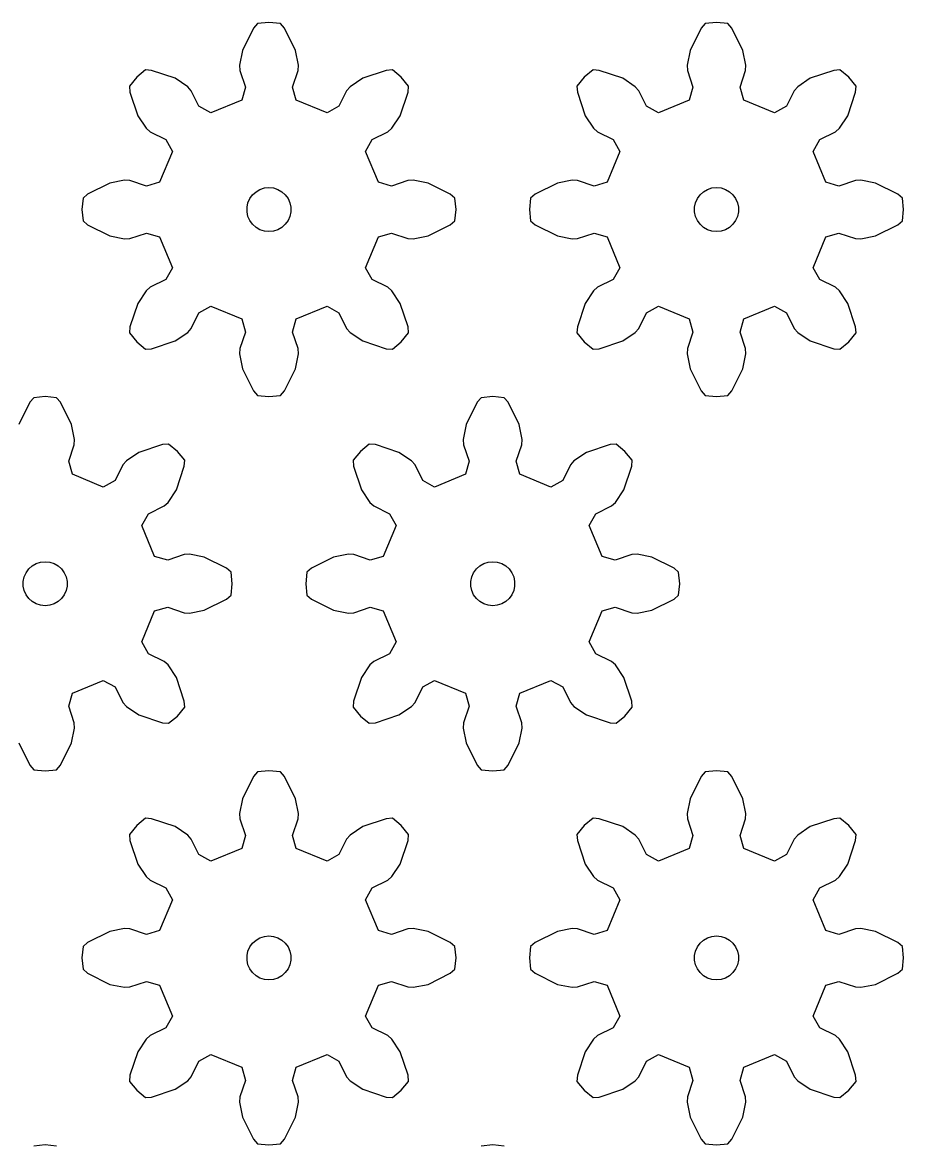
# Model space of a CAD drawing. Extents: x 0 to 208, y 0 to 229.
# Drawn here: x 148.3 to 208.3, y 152.8 to 229.2 of the extents above; entities that cross this region are included whole.
import ezdxf

# ---------------------------------------------------------------- set-up
doc = ezdxf.new("R2010")
doc.units = 0

msp = doc.modelspace()

# ---------------------------------------------------------------- linework, layer by layer
for p, q in [((164.008, 228.797), (163.256, 227.281)), ((164.281, 229.107), (164.008, 228.797)), ((165.056, 229.183), (164.281, 229.107)), ((165.832, 229.107), (165.056, 229.183)), ((166.105, 228.797), (165.832, 229.107)), ((166.856, 227.281), (166.105, 228.797)), ((194.473, 228.797), (193.721, 227.281)), ((194.746, 229.107), (194.473, 228.797)), ((195.521, 229.183), (194.746, 229.107)), ((196.296, 229.107), (195.521, 229.183)), ((196.569, 228.797), (196.296, 229.107)), ((197.321, 227.281), (196.569, 228.797)), ((163.256, 227.281), (163.054, 226.274)), ((167.059, 226.274), (166.856, 227.281)), ((193.721, 227.281), (193.518, 226.274)), ((197.524, 226.274), (197.321, 227.281)), ((163.054, 226.274), (163.077, 225.912)), ((167.036, 225.912), (167.059, 226.274)), ((193.518, 226.274), (193.541, 225.912)), ((197.501, 225.912), (197.524, 226.274)), ((156.655, 225.948), (156.053, 225.454)), ((157.067, 225.922), (156.655, 225.948)), ((158.671, 225.382), (157.067, 225.922)), ((163.077, 225.912), (163.455, 224.788)), ((166.658, 224.788), (167.036, 225.912)), ((173.045, 225.922), (171.442, 225.382)), ((173.457, 225.948), (173.045, 225.922)), ((174.06, 225.454), (173.457, 225.948)), ((187.12, 225.948), (186.518, 225.454)), ((187.532, 225.922), (187.12, 225.948)), ((189.135, 225.382), (187.532, 225.922)), ((193.541, 225.912), (193.92, 224.788)), ((197.122, 224.788), (197.501, 225.912)), ((203.51, 225.922), (201.907, 225.382)), ((203.922, 225.948), (203.51, 225.922)), ((204.524, 225.454), (203.922, 225.948)), ((156.053, 225.454), (155.559, 224.852)), ((155.559, 224.852), (155.585, 224.44)), ((159.526, 224.813), (158.671, 225.382)), ((159.766, 224.541), (159.526, 224.813)), ((163.455, 224.788), (163.204, 223.898)), ((166.909, 223.898), (166.658, 224.788)), ((170.586, 224.813), (170.346, 224.541)), ((171.442, 225.382), (170.586, 224.813)), ((174.554, 224.852), (174.06, 225.454)), ((174.528, 224.44), (174.554, 224.852)), ((186.518, 225.454), (186.024, 224.852)), ((186.024, 224.852), (186.05, 224.44)), ((189.991, 224.813), (189.135, 225.382)), ((190.231, 224.541), (189.991, 224.813)), ((193.92, 224.788), (193.669, 223.898)), ((197.374, 223.898), (197.122, 224.788)), ((201.051, 224.813), (200.811, 224.541)), ((201.907, 225.382), (201.051, 224.813)), ((205.019, 224.852), (204.524, 225.454)), ((204.992, 224.44), (205.019, 224.852)), ((155.585, 224.44), (156.125, 222.836)), ((160.293, 223.479), (159.766, 224.541)), ((170.346, 224.541), (169.82, 223.479)), ((173.988, 222.836), (174.528, 224.44)), ((186.05, 224.44), (186.59, 222.836)), ((190.758, 223.479), (190.231, 224.541)), ((200.811, 224.541), (200.284, 223.479)), ((204.452, 222.836), (204.992, 224.44)), ((161.1, 223.027), (160.293, 223.479)), ((163.204, 223.898), (161.1, 223.027)), ((169.013, 223.027), (166.909, 223.898)), ((169.82, 223.479), (169.013, 223.027)), ((191.565, 223.027), (190.758, 223.479)), ((193.669, 223.898), (191.565, 223.027)), ((199.477, 223.027), (197.374, 223.898)), ((200.284, 223.479), (199.477, 223.027)), ((156.125, 222.836), (156.694, 221.981)), ((173.419, 221.981), (173.988, 222.836)), ((186.59, 222.836), (187.159, 221.981)), ((203.884, 221.981), (204.452, 222.836)), ((156.694, 221.981), (156.966, 221.741)), ((156.966, 221.741), (158.029, 221.214)), ((172.084, 221.214), (173.146, 221.741)), ((173.146, 221.741), (173.419, 221.981)), ((187.159, 221.981), (187.431, 221.741)), ((187.431, 221.741), (188.493, 221.214)), ((202.549, 221.214), (203.611, 221.741)), ((203.611, 221.741), (203.884, 221.981)), ((158.029, 221.214), (158.48, 220.407)), ((171.632, 220.407), (172.084, 221.214)), ((188.493, 221.214), (188.945, 220.407)), ((202.097, 220.407), (202.549, 221.214)), ((158.48, 220.407), (157.609, 218.303)), ((172.504, 218.303), (171.632, 220.407)), ((188.945, 220.407), (188.074, 218.303)), ((202.969, 218.303), (202.097, 220.407)), ((154.226, 218.251), (152.71, 217.499)), ((155.233, 218.453), (154.226, 218.251)), ((155.595, 218.431), (155.233, 218.453)), ((156.719, 218.052), (155.595, 218.431)), ((157.609, 218.303), (156.719, 218.052)), ((164.446, 217.821), (164.744, 217.918)), ((164.744, 217.918), (165.056, 217.951)), ((165.056, 217.951), (165.368, 217.918)), ((165.368, 217.918), (165.666, 217.821)), ((173.394, 218.052), (172.504, 218.303)), ((174.518, 218.431), (173.394, 218.052)), ((174.88, 218.453), (174.518, 218.431)), ((175.887, 218.251), (174.88, 218.453)), ((177.403, 217.499), (175.887, 218.251)), ((184.69, 218.251), (183.175, 217.499)), ((185.698, 218.453), (184.69, 218.251)), ((186.06, 218.431), (185.698, 218.453)), ((187.184, 218.052), (186.06, 218.431)), ((188.074, 218.303), (187.184, 218.052)), ((194.911, 217.821), (195.209, 217.918)), ((195.209, 217.918), (195.521, 217.951)), ((195.521, 217.951), (195.833, 217.918)), ((195.833, 217.918), (196.131, 217.821)), ((203.859, 218.052), (202.969, 218.303)), ((204.982, 218.431), (203.859, 218.052)), ((205.345, 218.453), (204.982, 218.431)), ((206.352, 218.251), (205.345, 218.453)), ((207.867, 217.499), (206.352, 218.251)), ((152.4, 217.226), (152.324, 216.451)), ((152.71, 217.499), (152.4, 217.226)), ((163.63, 216.914), (163.757, 217.201)), ((163.757, 217.201), (163.942, 217.454)), ((163.942, 217.454), (164.175, 217.664)), ((164.175, 217.664), (164.446, 217.821)), ((165.666, 217.821), (165.938, 217.664)), ((165.938, 217.664), (166.171, 217.454)), ((166.171, 217.454), (166.355, 217.201)), ((166.355, 217.201), (166.483, 216.914)), ((177.712, 217.226), (177.403, 217.499)), ((177.789, 216.451), (177.712, 217.226)), ((182.865, 217.226), (182.789, 216.451)), ((183.175, 217.499), (182.865, 217.226)), ((194.095, 216.914), (194.222, 217.201)), ((194.222, 217.201), (194.406, 217.454)), ((194.406, 217.454), (194.639, 217.664)), ((194.639, 217.664), (194.911, 217.821)), ((196.131, 217.821), (196.403, 217.664)), ((196.403, 217.664), (196.636, 217.454)), ((196.636, 217.454), (196.82, 217.201)), ((196.82, 217.201), (196.948, 216.914)), ((208.177, 217.226), (207.867, 217.499)), ((208.254, 216.451), (208.177, 217.226)), ((152.324, 216.451), (152.4, 215.675)), ((163.565, 216.608), (163.63, 216.914)), ((163.565, 216.294), (163.565, 216.608)), ((166.483, 216.914), (166.548, 216.608)), ((166.548, 216.608), (166.548, 216.294)), ((177.712, 215.675), (177.789, 216.451)), ((182.789, 216.451), (182.865, 215.675)), ((194.029, 216.608), (194.095, 216.914)), ((194.029, 216.294), (194.029, 216.608)), ((196.948, 216.914), (197.013, 216.608)), ((197.013, 216.608), (197.013, 216.294)), ((208.177, 215.675), (208.254, 216.451)), ((152.4, 215.675), (152.71, 215.402)), ((163.63, 215.987), (163.565, 216.294)), ((163.757, 215.701), (163.63, 215.987)), ((163.942, 215.447), (163.757, 215.701)), ((166.355, 215.701), (166.171, 215.447)), ((166.483, 215.987), (166.355, 215.701)), ((166.548, 216.294), (166.483, 215.987)), ((177.403, 215.402), (177.712, 215.675)), ((182.865, 215.675), (183.175, 215.402)), ((194.095, 215.987), (194.029, 216.294)), ((194.222, 215.701), (194.095, 215.987)), ((194.406, 215.447), (194.222, 215.701)), ((196.82, 215.701), (196.636, 215.447)), ((196.948, 215.987), (196.82, 215.701)), ((197.013, 216.294), (196.948, 215.987)), ((207.867, 215.402), (208.177, 215.675)), ((152.71, 215.402), (154.226, 214.651)), ((155.595, 214.471), (156.719, 214.849)), ((156.719, 214.849), (157.609, 214.598)), ((164.175, 215.237), (163.942, 215.447)), ((164.446, 215.08), (164.175, 215.237)), ((164.744, 214.984), (164.446, 215.08)), ((165.056, 214.951), (164.744, 214.984)), ((165.368, 214.984), (165.056, 214.951)), ((165.666, 215.08), (165.368, 214.984)), ((165.938, 215.237), (165.666, 215.08)), ((166.171, 215.447), (165.938, 215.237)), ((172.504, 214.598), (173.394, 214.849)), ((173.394, 214.849), (174.518, 214.471)), ((175.887, 214.651), (177.403, 215.402)), ((183.175, 215.402), (184.69, 214.651)), ((186.06, 214.471), (187.184, 214.849)), ((187.184, 214.849), (188.074, 214.598)), ((194.639, 215.237), (194.406, 215.447)), ((194.911, 215.08), (194.639, 215.237)), ((195.209, 214.984), (194.911, 215.08)), ((195.521, 214.951), (195.209, 214.984)), ((195.833, 214.984), (195.521, 214.951)), ((196.131, 215.08), (195.833, 214.984)), ((196.403, 215.237), (196.131, 215.08)), ((196.636, 215.447), (196.403, 215.237)), ((202.969, 214.598), (203.859, 214.849)), ((203.859, 214.849), (204.982, 214.471)), ((206.352, 214.651), (207.867, 215.402)), ((154.226, 214.651), (155.233, 214.448)), ((155.233, 214.448), (155.595, 214.471)), ((157.609, 214.598), (158.48, 212.494)), ((171.632, 212.494), (172.504, 214.598)), ((174.518, 214.471), (174.88, 214.448)), ((174.88, 214.448), (175.887, 214.651)), ((184.69, 214.651), (185.698, 214.448)), ((185.698, 214.448), (186.06, 214.471)), ((188.074, 214.598), (188.945, 212.494)), ((202.097, 212.494), (202.969, 214.598)), ((204.982, 214.471), (205.345, 214.448)), ((205.345, 214.448), (206.352, 214.651)), ((158.48, 212.494), (158.029, 211.687)), ((172.084, 211.687), (171.632, 212.494)), ((188.945, 212.494), (188.493, 211.687)), ((202.549, 211.687), (202.097, 212.494)), ((156.966, 211.161), (156.694, 210.921)), ((158.029, 211.687), (156.966, 211.161)), ((173.146, 211.161), (172.084, 211.687)), ((173.419, 210.921), (173.146, 211.161)), ((187.431, 211.161), (187.159, 210.921)), ((188.493, 211.687), (187.431, 211.161)), ((203.611, 211.161), (202.549, 211.687)), ((203.884, 210.921), (203.611, 211.161)), ((156.694, 210.921), (156.125, 210.065)), ((173.988, 210.065), (173.419, 210.921)), ((187.159, 210.921), (186.59, 210.065)), ((204.452, 210.065), (203.884, 210.921)), ((156.125, 210.065), (155.585, 208.462)), ((160.293, 209.423), (161.1, 209.875)), ((161.1, 209.875), (163.204, 209.003)), ((166.909, 209.003), (169.013, 209.875)), ((169.013, 209.875), (169.82, 209.423)), ((174.528, 208.462), (173.988, 210.065)), ((186.59, 210.065), (186.05, 208.462)), ((190.758, 209.423), (191.565, 209.875)), ((191.565, 209.875), (193.669, 209.003)), ((197.374, 209.003), (199.477, 209.875)), ((199.477, 209.875), (200.284, 209.423)), ((204.992, 208.462), (204.452, 210.065)), ((159.766, 208.361), (160.293, 209.423)), ((163.204, 209.003), (163.455, 208.113)), ((166.658, 208.113), (166.909, 209.003)), ((169.82, 209.423), (170.346, 208.361)), ((190.231, 208.361), (190.758, 209.423)), ((193.669, 209.003), (193.92, 208.113)), ((197.122, 208.113), (197.374, 209.003)), ((200.284, 209.423), (200.811, 208.361)), ((155.585, 208.462), (155.559, 208.05)), ((155.559, 208.05), (156.053, 207.448)), ((158.671, 207.52), (159.526, 208.088)), ((159.526, 208.088), (159.766, 208.361)), ((163.455, 208.113), (163.077, 206.99)), ((167.036, 206.99), (166.658, 208.113)), ((170.346, 208.361), (170.586, 208.088)), ((170.586, 208.088), (171.442, 207.52)), ((174.06, 207.448), (174.554, 208.05)), ((174.554, 208.05), (174.528, 208.462)), ((186.05, 208.462), (186.024, 208.05)), ((186.024, 208.05), (186.518, 207.448)), ((189.135, 207.52), (189.991, 208.088)), ((189.991, 208.088), (190.231, 208.361)), ((193.92, 208.113), (193.541, 206.99)), ((197.501, 206.99), (197.122, 208.113)), ((200.811, 208.361), (201.051, 208.088)), ((201.051, 208.088), (201.907, 207.52)), ((204.524, 207.448), (205.019, 208.05)), ((205.019, 208.05), (204.992, 208.462)), ((156.053, 207.448), (156.655, 206.953)), ((157.067, 206.979), (158.671, 207.52)), ((171.442, 207.52), (173.045, 206.979)), ((173.457, 206.953), (174.06, 207.448)), ((186.518, 207.448), (187.12, 206.953)), ((187.532, 206.979), (189.135, 207.52)), ((201.907, 207.52), (203.51, 206.979)), ((203.922, 206.953), (204.524, 207.448)), ((156.655, 206.953), (157.067, 206.979)), ((163.077, 206.99), (163.054, 206.627)), ((163.054, 206.627), (163.256, 205.62)), ((166.856, 205.62), (167.059, 206.627)), ((167.059, 206.627), (167.036, 206.99)), ((173.045, 206.979), (173.457, 206.953)), ((187.12, 206.953), (187.532, 206.979)), ((193.541, 206.99), (193.518, 206.627)), ((193.518, 206.627), (193.721, 205.62)), ((197.321, 205.62), (197.524, 206.627)), ((197.524, 206.627), (197.501, 206.99)), ((203.51, 206.979), (203.922, 206.953)), ((163.256, 205.62), (164.008, 204.104)), ((166.105, 204.104), (166.856, 205.62)), ((193.721, 205.62), (194.473, 204.104)), ((196.569, 204.104), (197.321, 205.62)), ((164.008, 204.104), (164.281, 203.795)), ((165.832, 203.795), (166.105, 204.104)), ((194.473, 204.104), (194.746, 203.795)), ((196.296, 203.795), (196.569, 204.104)), ((148.776, 203.332), (148.024, 201.817)), ((149.049, 203.642), (148.776, 203.332)), ((149.824, 203.718), (149.049, 203.642)), ((150.599, 203.642), (149.824, 203.718)), ((150.872, 203.332), (150.599, 203.642)), ((151.624, 201.817), (150.872, 203.332)), ((164.281, 203.795), (165.056, 203.718)), ((165.056, 203.718), (165.832, 203.795)), ((179.241, 203.332), (178.489, 201.817)), ((179.513, 203.642), (179.241, 203.332)), ((180.289, 203.718), (179.513, 203.642)), ((181.064, 203.642), (180.289, 203.718)), ((181.337, 203.332), (181.064, 203.642)), ((182.089, 201.817), (181.337, 203.332)), ((194.746, 203.795), (195.521, 203.718)), ((195.521, 203.718), (196.296, 203.795)), ((151.827, 200.809), (151.624, 201.817)), ((178.489, 201.817), (178.286, 200.809)), ((182.291, 200.809), (182.089, 201.817)), ((151.425, 199.324), (151.804, 200.447)), ((151.804, 200.447), (151.827, 200.809)), ((157.813, 200.457), (156.21, 199.917)), ((158.225, 200.483), (157.813, 200.457)), ((158.827, 199.989), (158.225, 200.483)), ((171.888, 200.483), (171.286, 199.989)), ((172.3, 200.457), (171.888, 200.483)), ((173.903, 199.917), (172.3, 200.457)), ((178.286, 200.809), (178.309, 200.447)), ((178.309, 200.447), (178.687, 199.324)), ((181.89, 199.324), (182.269, 200.447)), ((182.269, 200.447), (182.291, 200.809)), ((188.278, 200.457), (186.674, 199.917)), ((188.69, 200.483), (188.278, 200.457)), ((189.292, 199.989), (188.69, 200.483)), ((156.21, 199.917), (155.354, 199.348)), ((159.321, 199.387), (158.827, 199.989)), ((171.286, 199.989), (170.791, 199.387)), ((174.759, 199.348), (173.903, 199.917)), ((186.674, 199.917), (185.819, 199.348)), ((189.786, 199.387), (189.292, 199.989)), ((151.676, 198.433), (151.425, 199.324)), ((155.114, 199.076), (154.587, 198.014)), ((155.354, 199.348), (155.114, 199.076)), ((158.755, 197.372), (159.295, 198.975)), ((159.295, 198.975), (159.321, 199.387)), ((170.791, 199.387), (170.817, 198.975)), ((170.817, 198.975), (171.358, 197.372)), ((174.999, 199.076), (174.759, 199.348)), ((175.525, 198.014), (174.999, 199.076)), ((178.687, 199.324), (178.436, 198.433)), ((182.141, 198.433), (181.89, 199.324)), ((185.579, 199.076), (185.052, 198.014)), ((185.819, 199.348), (185.579, 199.076)), ((189.22, 197.372), (189.76, 198.975)), ((189.76, 198.975), (189.786, 199.387)), ((153.78, 197.562), (151.676, 198.433)), ((154.587, 198.014), (153.78, 197.562)), ((176.333, 197.562), (175.525, 198.014)), ((178.436, 198.433), (176.333, 197.562)), ((184.245, 197.562), (182.141, 198.433)), ((185.052, 198.014), (184.245, 197.562)), ((158.186, 196.516), (158.755, 197.372)), ((171.358, 197.372), (171.926, 196.516)), ((188.651, 196.516), (189.22, 197.372)), ((157.914, 196.276), (158.186, 196.516)), ((171.926, 196.516), (172.199, 196.276)), ((188.379, 196.276), (188.651, 196.516)), ((156.4, 194.942), (156.852, 195.749)), ((156.852, 195.749), (157.914, 196.276)), ((172.199, 196.276), (173.261, 195.749)), ((173.261, 195.749), (173.713, 194.942)), ((186.865, 194.942), (187.317, 195.749)), ((187.317, 195.749), (188.379, 196.276)), ((157.271, 192.838), (156.4, 194.942)), ((173.713, 194.942), (172.841, 192.838)), ((187.736, 192.838), (186.865, 194.942)), ((158.162, 192.587), (157.271, 192.838)), ((159.285, 192.966), (158.162, 192.587)), ((159.647, 192.989), (159.285, 192.966)), ((160.655, 192.786), (159.647, 192.989)), ((162.17, 192.034), (160.655, 192.786)), ((169.458, 192.786), (167.942, 192.034)), ((170.465, 192.989), (169.458, 192.786)), ((170.828, 192.966), (170.465, 192.989)), ((171.951, 192.587), (170.828, 192.966)), ((172.841, 192.838), (171.951, 192.587)), ((188.626, 192.587), (187.736, 192.838)), ((189.75, 192.966), (188.626, 192.587)), ((190.112, 192.989), (189.75, 192.966)), ((191.119, 192.786), (190.112, 192.989)), ((192.635, 192.034), (191.119, 192.786)), ((148.525, 191.736), (148.709, 191.99)), ((148.709, 191.99), (148.942, 192.199)), ((148.942, 192.199), (149.214, 192.356)), ((149.214, 192.356), (149.512, 192.453)), ((149.512, 192.453), (149.824, 192.486)), ((149.824, 192.486), (150.136, 192.453)), ((150.136, 192.453), (150.434, 192.356)), ((150.434, 192.356), (150.706, 192.199)), ((150.706, 192.199), (150.939, 191.99)), ((150.939, 191.99), (151.123, 191.736)), ((162.48, 191.761), (162.17, 192.034)), ((167.942, 192.034), (167.633, 191.761)), ((178.99, 191.736), (179.174, 191.99)), ((179.174, 191.99), (179.407, 192.199)), ((179.407, 192.199), (179.679, 192.356)), ((179.679, 192.356), (179.977, 192.453)), ((179.977, 192.453), (180.289, 192.486)), ((180.289, 192.486), (180.601, 192.453)), ((180.601, 192.453), (180.899, 192.356)), ((180.899, 192.356), (181.17, 192.199)), ((181.17, 192.199), (181.403, 191.99)), ((181.403, 191.99), (181.588, 191.736)), ((192.945, 191.761), (192.635, 192.034)), ((148.332, 191.143), (148.397, 191.449)), ((148.332, 190.829), (148.332, 191.143)), ((148.397, 191.449), (148.525, 191.736)), ((151.123, 191.736), (151.251, 191.449)), ((151.251, 191.449), (151.316, 191.143)), ((151.316, 191.143), (151.316, 190.829)), ((162.556, 190.986), (162.48, 191.761)), ((167.633, 191.761), (167.556, 190.986)), ((178.797, 191.143), (178.862, 191.449)), ((178.797, 190.829), (178.797, 191.143)), ((178.862, 191.449), (178.99, 191.736)), ((181.588, 191.736), (181.715, 191.449)), ((181.715, 191.449), (181.781, 191.143)), ((181.781, 191.143), (181.781, 190.829)), ((193.021, 190.986), (192.945, 191.761)), ((148.397, 190.522), (148.332, 190.829)), ((148.525, 190.236), (148.397, 190.522)), ((151.251, 190.522), (151.123, 190.236)), ((151.316, 190.829), (151.251, 190.522)), ((162.48, 190.211), (162.556, 190.986)), ((167.556, 190.986), (167.633, 190.211)), ((178.862, 190.522), (178.797, 190.829)), ((178.99, 190.236), (178.862, 190.522)), ((181.715, 190.522), (181.588, 190.236)), ((181.781, 190.829), (181.715, 190.522)), ((192.945, 190.211), (193.021, 190.986)), ((148.709, 189.982), (148.525, 190.236)), ((148.942, 189.772), (148.709, 189.982)), ((149.214, 189.616), (148.942, 189.772)), ((149.512, 189.519), (149.214, 189.616)), ((150.434, 189.616), (150.136, 189.519)), ((150.706, 189.772), (150.434, 189.616)), ((150.939, 189.982), (150.706, 189.772)), ((151.123, 190.236), (150.939, 189.982)), ((160.655, 189.186), (162.17, 189.938)), ((162.17, 189.938), (162.48, 190.211)), ((167.633, 190.211), (167.942, 189.938)), ((167.942, 189.938), (169.458, 189.186)), ((179.174, 189.982), (178.99, 190.236)), ((179.407, 189.772), (179.174, 189.982)), ((179.679, 189.616), (179.407, 189.772)), ((179.977, 189.519), (179.679, 189.616)), ((180.899, 189.616), (180.601, 189.519)), ((181.17, 189.772), (180.899, 189.616)), ((181.403, 189.982), (181.17, 189.772)), ((181.588, 190.236), (181.403, 189.982)), ((191.119, 189.186), (192.635, 189.938)), ((192.635, 189.938), (192.945, 190.211)), ((149.824, 189.486), (149.512, 189.519)), ((150.136, 189.519), (149.824, 189.486)), ((156.4, 187.03), (157.271, 189.133)), ((157.271, 189.133), (158.162, 189.385)), ((158.162, 189.385), (159.285, 189.006)), ((159.285, 189.006), (159.647, 188.983)), ((159.647, 188.983), (160.655, 189.186)), ((169.458, 189.186), (170.465, 188.983)), ((170.465, 188.983), (170.828, 189.006)), ((170.828, 189.006), (171.951, 189.385)), ((171.951, 189.385), (172.841, 189.133)), ((172.841, 189.133), (173.713, 187.03)), ((180.289, 189.486), (179.977, 189.519)), ((180.601, 189.519), (180.289, 189.486)), ((186.865, 187.03), (187.736, 189.133)), ((187.736, 189.133), (188.626, 189.385)), ((188.626, 189.385), (189.75, 189.006)), ((189.75, 189.006), (190.112, 188.983)), ((190.112, 188.983), (191.119, 189.186)), ((156.852, 186.223), (156.4, 187.03)), ((173.713, 187.03), (173.261, 186.223)), ((187.317, 186.223), (186.865, 187.03)), ((157.914, 185.696), (156.852, 186.223)), ((173.261, 186.223), (172.199, 185.696)), ((188.379, 185.696), (187.317, 186.223)), ((158.186, 185.456), (157.914, 185.696)), ((158.755, 184.6), (158.186, 185.456)), ((171.926, 185.456), (171.358, 184.6)), ((172.199, 185.696), (171.926, 185.456)), ((188.651, 185.456), (188.379, 185.696)), ((189.22, 184.6), (188.651, 185.456)), ((151.676, 183.538), (153.78, 184.41)), ((153.78, 184.41), (154.587, 183.958)), ((159.295, 182.997), (158.755, 184.6)), ((171.358, 184.6), (170.817, 182.997)), ((175.525, 183.958), (176.333, 184.41)), ((176.333, 184.41), (178.436, 183.538)), ((182.141, 183.538), (184.245, 184.41)), ((184.245, 184.41), (185.052, 183.958)), ((189.76, 182.997), (189.22, 184.6)), ((151.425, 182.648), (151.676, 183.538)), ((154.587, 183.958), (155.114, 182.896)), ((174.999, 182.896), (175.525, 183.958)), ((178.436, 183.538), (178.687, 182.648)), ((181.89, 182.648), (182.141, 183.538)), ((185.052, 183.958), (185.579, 182.896)), ((155.114, 182.896), (155.354, 182.624)), ((159.321, 182.585), (159.295, 182.997)), ((170.817, 182.997), (170.791, 182.585)), ((174.759, 182.624), (174.999, 182.896)), ((185.579, 182.896), (185.819, 182.624)), ((189.786, 182.585), (189.76, 182.997)), ((151.804, 181.525), (151.425, 182.648)), ((155.354, 182.624), (156.21, 182.055)), ((156.21, 182.055), (157.813, 181.515)), ((158.225, 181.489), (158.827, 181.983)), ((158.827, 181.983), (159.321, 182.585)), ((170.791, 182.585), (171.286, 181.983)), ((171.286, 181.983), (171.888, 181.489)), ((172.3, 181.515), (173.903, 182.055)), ((173.903, 182.055), (174.759, 182.624)), ((178.687, 182.648), (178.309, 181.525)), ((182.269, 181.525), (181.89, 182.648)), ((185.819, 182.624), (186.674, 182.055)), ((186.674, 182.055), (188.278, 181.515)), ((188.69, 181.489), (189.292, 181.983)), ((189.292, 181.983), (189.786, 182.585)), ((151.624, 180.155), (151.827, 181.162)), ((151.827, 181.162), (151.804, 181.525)), ((157.813, 181.515), (158.225, 181.489)), ((171.888, 181.489), (172.3, 181.515)), ((178.309, 181.525), (178.286, 181.162)), ((178.286, 181.162), (178.489, 180.155)), ((182.089, 180.155), (182.291, 181.162)), ((182.291, 181.162), (182.269, 181.525)), ((188.278, 181.515), (188.69, 181.489)), ((148.024, 180.155), (148.776, 178.64)), ((150.872, 178.64), (151.624, 180.155)), ((178.489, 180.155), (179.241, 178.64)), ((181.337, 178.64), (182.089, 180.155)), ((148.776, 178.64), (149.049, 178.33)), ((149.049, 178.33), (149.824, 178.254)), ((149.824, 178.254), (150.599, 178.33)), ((150.599, 178.33), (150.872, 178.64)), ((164.281, 178.177), (164.008, 177.867)), ((165.056, 178.254), (164.281, 178.177)), ((165.832, 178.177), (165.056, 178.254)), ((166.105, 177.867), (165.832, 178.177)), ((179.241, 178.64), (179.513, 178.33)), ((179.513, 178.33), (180.289, 178.254)), ((180.289, 178.254), (181.064, 178.33)), ((181.064, 178.33), (181.337, 178.64)), ((194.746, 178.177), (194.473, 177.867)), ((195.521, 178.254), (194.746, 178.177)), ((196.296, 178.177), (195.521, 178.254)), ((196.569, 177.867), (196.296, 178.177)), ((164.008, 177.867), (163.256, 176.352)), ((166.856, 176.352), (166.105, 177.867)), ((194.473, 177.867), (193.721, 176.352)), ((197.321, 176.352), (196.569, 177.867)), ((163.256, 176.352), (163.054, 175.345)), ((167.059, 175.345), (166.856, 176.352)), ((193.721, 176.352), (193.518, 175.345)), ((197.524, 175.345), (197.321, 176.352)), ((163.054, 175.345), (163.077, 174.982)), ((167.036, 174.982), (167.059, 175.345)), ((193.518, 175.345), (193.541, 174.982)), ((197.501, 174.982), (197.524, 175.345)), ((156.053, 174.524), (155.559, 173.922)), ((156.655, 175.019), (156.053, 174.524)), ((157.067, 174.992), (156.655, 175.019)), ((158.671, 174.452), (157.067, 174.992)), ((159.526, 173.884), (158.671, 174.452)), ((163.077, 174.982), (163.455, 173.859)), ((166.658, 173.859), (167.036, 174.982)), ((171.442, 174.452), (170.586, 173.884)), ((173.045, 174.992), (171.442, 174.452)), ((173.457, 175.019), (173.045, 174.992)), ((174.06, 174.524), (173.457, 175.019)), ((174.554, 173.922), (174.06, 174.524)), ((186.518, 174.524), (186.024, 173.922)), ((187.12, 175.019), (186.518, 174.524)), ((187.532, 174.992), (187.12, 175.019)), ((189.135, 174.452), (187.532, 174.992)), ((189.991, 173.884), (189.135, 174.452)), ((193.541, 174.982), (193.92, 173.859)), ((197.122, 173.859), (197.501, 174.982)), ((201.907, 174.452), (201.051, 173.884)), ((203.51, 174.992), (201.907, 174.452)), ((203.922, 175.019), (203.51, 174.992)), ((204.524, 174.524), (203.922, 175.019)), ((205.019, 173.922), (204.524, 174.524)), ((155.559, 173.922), (155.585, 173.51)), ((155.585, 173.51), (156.125, 171.907)), ((159.766, 173.611), (159.526, 173.884)), ((160.293, 172.549), (159.766, 173.611)), ((163.455, 173.859), (163.204, 172.969)), ((166.909, 172.969), (166.658, 173.859)), ((170.346, 173.611), (169.82, 172.549)), ((170.586, 173.884), (170.346, 173.611)), ((173.988, 171.907), (174.528, 173.51)), ((174.528, 173.51), (174.554, 173.922)), ((186.024, 173.922), (186.05, 173.51)), ((186.05, 173.51), (186.59, 171.907)), ((190.231, 173.611), (189.991, 173.884)), ((190.758, 172.549), (190.231, 173.611)), ((193.92, 173.859), (193.669, 172.969)), ((197.374, 172.969), (197.122, 173.859)), ((200.811, 173.611), (200.284, 172.549)), ((201.051, 173.884), (200.811, 173.611)), ((204.452, 171.907), (204.992, 173.51)), ((204.992, 173.51), (205.019, 173.922)), ((163.204, 172.969), (161.1, 172.097)), ((169.013, 172.097), (166.909, 172.969)), ((193.669, 172.969), (191.565, 172.097)), ((199.477, 172.097), (197.374, 172.969)), ((161.1, 172.097), (160.293, 172.549)), ((169.82, 172.549), (169.013, 172.097)), ((191.565, 172.097), (190.758, 172.549)), ((200.284, 172.549), (199.477, 172.097)), ((156.125, 171.907), (156.694, 171.051)), ((173.419, 171.051), (173.988, 171.907)), ((186.59, 171.907), (187.159, 171.051)), ((203.884, 171.051), (204.452, 171.907)), ((156.694, 171.051), (156.966, 170.811)), ((156.966, 170.811), (158.029, 170.284)), ((172.084, 170.284), (173.146, 170.811)), ((173.146, 170.811), (173.419, 171.051)), ((187.159, 171.051), (187.431, 170.811)), ((187.431, 170.811), (188.493, 170.284)), ((202.549, 170.284), (203.611, 170.811)), ((203.611, 170.811), (203.884, 171.051)), ((158.029, 170.284), (158.48, 169.477)), ((171.632, 169.477), (172.084, 170.284)), ((188.493, 170.284), (188.945, 169.477)), ((202.097, 169.477), (202.549, 170.284)), ((158.48, 169.477), (157.609, 167.374)), ((172.504, 167.374), (171.632, 169.477)), ((188.945, 169.477), (188.074, 167.374)), ((202.969, 167.374), (202.097, 169.477)), ((155.233, 167.524), (154.226, 167.321)), ((155.595, 167.501), (155.233, 167.524)), ((156.719, 167.122), (155.595, 167.501)), ((174.518, 167.501), (173.394, 167.122)), ((174.88, 167.524), (174.518, 167.501)), ((175.887, 167.321), (174.88, 167.524)), ((185.698, 167.524), (184.69, 167.321)), ((186.06, 167.501), (185.698, 167.524)), ((187.184, 167.122), (186.06, 167.501)), ((204.982, 167.501), (203.859, 167.122)), ((205.345, 167.524), (204.982, 167.501)), ((206.352, 167.321), (205.345, 167.524)), ((154.226, 167.321), (152.71, 166.569)), ((157.609, 167.374), (156.719, 167.122)), ((163.942, 166.525), (164.175, 166.735)), ((164.175, 166.735), (164.446, 166.891)), ((164.446, 166.891), (164.744, 166.988)), ((164.744, 166.988), (165.056, 167.021)), ((165.056, 167.021), (165.368, 166.988)), ((165.368, 166.988), (165.666, 166.891)), ((165.666, 166.891), (165.938, 166.735)), ((165.938, 166.735), (166.171, 166.525)), ((173.394, 167.122), (172.504, 167.374)), ((177.403, 166.569), (175.887, 167.321)), ((184.69, 167.321), (183.175, 166.569)), ((188.074, 167.374), (187.184, 167.122)), ((194.406, 166.525), (194.639, 166.735)), ((194.639, 166.735), (194.911, 166.891)), ((194.911, 166.891), (195.209, 166.988)), ((195.209, 166.988), (195.521, 167.021)), ((195.521, 167.021), (195.833, 166.988)), ((195.833, 166.988), (196.131, 166.891)), ((196.131, 166.891), (196.403, 166.735)), ((196.403, 166.735), (196.636, 166.525)), ((203.859, 167.122), (202.969, 167.374)), ((207.867, 166.569), (206.352, 167.321)), ((152.4, 166.296), (152.324, 165.521)), ((152.71, 166.569), (152.4, 166.296)), ((163.565, 165.678), (163.63, 165.985)), ((163.63, 165.985), (163.757, 166.271)), ((163.757, 166.271), (163.942, 166.525)), ((166.171, 166.525), (166.355, 166.271)), ((166.355, 166.271), (166.483, 165.985)), ((166.483, 165.985), (166.548, 165.678)), ((177.712, 166.296), (177.403, 166.569)), ((177.789, 165.521), (177.712, 166.296)), ((182.865, 166.296), (182.789, 165.521)), ((183.175, 166.569), (182.865, 166.296)), ((194.029, 165.678), (194.095, 165.985)), ((194.095, 165.985), (194.222, 166.271)), ((194.222, 166.271), (194.406, 166.525)), ((196.636, 166.525), (196.82, 166.271)), ((196.82, 166.271), (196.948, 165.985)), ((196.948, 165.985), (197.013, 165.678)), ((208.177, 166.296), (207.867, 166.569)), ((208.254, 165.521), (208.177, 166.296)), ((152.324, 165.521), (152.4, 164.746)), ((163.565, 165.364), (163.565, 165.678)), ((163.63, 165.058), (163.565, 165.364)), ((166.548, 165.364), (166.483, 165.058)), ((166.548, 165.678), (166.548, 165.364)), ((177.712, 164.746), (177.789, 165.521)), ((182.789, 165.521), (182.865, 164.746)), ((194.029, 165.364), (194.029, 165.678)), ((194.095, 165.058), (194.029, 165.364)), ((197.013, 165.364), (196.948, 165.058)), ((197.013, 165.678), (197.013, 165.364)), ((208.177, 164.746), (208.254, 165.521)), ((152.4, 164.746), (152.71, 164.473)), ((152.71, 164.473), (154.226, 163.721)), ((163.757, 164.771), (163.63, 165.058)), ((163.942, 164.517), (163.757, 164.771)), ((164.175, 164.308), (163.942, 164.517)), ((166.171, 164.517), (165.938, 164.308)), ((166.355, 164.771), (166.171, 164.517)), ((166.483, 165.058), (166.355, 164.771)), ((175.887, 163.721), (177.403, 164.473)), ((177.403, 164.473), (177.712, 164.746)), ((182.865, 164.746), (183.175, 164.473)), ((183.175, 164.473), (184.69, 163.721)), ((194.222, 164.771), (194.095, 165.058)), ((194.406, 164.517), (194.222, 164.771)), ((194.639, 164.308), (194.406, 164.517)), ((196.636, 164.517), (196.403, 164.308)), ((196.82, 164.771), (196.636, 164.517)), ((196.948, 165.058), (196.82, 164.771)), ((206.352, 163.721), (207.867, 164.473)), ((207.867, 164.473), (208.177, 164.746)), ((154.226, 163.721), (155.233, 163.518)), ((155.595, 163.541), (156.719, 163.92)), ((156.719, 163.92), (157.609, 163.669)), ((157.609, 163.669), (158.48, 161.565)), ((164.446, 164.151), (164.175, 164.308)), ((164.744, 164.054), (164.446, 164.151)), ((165.056, 164.021), (164.744, 164.054)), ((165.368, 164.054), (165.056, 164.021)), ((165.666, 164.151), (165.368, 164.054)), ((165.938, 164.308), (165.666, 164.151)), ((171.632, 161.565), (172.504, 163.669)), ((172.504, 163.669), (173.394, 163.92)), ((173.394, 163.92), (174.518, 163.541)), ((174.88, 163.518), (175.887, 163.721)), ((184.69, 163.721), (185.698, 163.518)), ((186.06, 163.541), (187.184, 163.92)), ((187.184, 163.92), (188.074, 163.669)), ((188.074, 163.669), (188.945, 161.565)), ((194.911, 164.151), (194.639, 164.308)), ((195.209, 164.054), (194.911, 164.151)), ((195.521, 164.021), (195.209, 164.054)), ((195.833, 164.054), (195.521, 164.021)), ((196.131, 164.151), (195.833, 164.054)), ((196.403, 164.308), (196.131, 164.151)), ((202.097, 161.565), (202.969, 163.669)), ((202.969, 163.669), (203.859, 163.92)), ((203.859, 163.92), (204.982, 163.541)), ((205.345, 163.518), (206.352, 163.721)), ((155.233, 163.518), (155.595, 163.541)), ((174.518, 163.541), (174.88, 163.518)), ((185.698, 163.518), (186.06, 163.541)), ((204.982, 163.541), (205.345, 163.518)), ((158.48, 161.565), (158.029, 160.758)), ((172.084, 160.758), (171.632, 161.565)), ((188.945, 161.565), (188.493, 160.758)), ((202.549, 160.758), (202.097, 161.565)), ((158.029, 160.758), (156.966, 160.231)), ((173.146, 160.231), (172.084, 160.758)), ((188.493, 160.758), (187.431, 160.231)), ((203.611, 160.231), (202.549, 160.758)), ((156.694, 159.991), (156.125, 159.135)), ((156.966, 160.231), (156.694, 159.991)), ((173.419, 159.991), (173.146, 160.231)), ((173.988, 159.135), (173.419, 159.991)), ((187.159, 159.991), (186.59, 159.135)), ((187.431, 160.231), (187.159, 159.991)), ((203.884, 159.991), (203.611, 160.231)), ((204.452, 159.135), (203.884, 159.991)), ((156.125, 159.135), (155.585, 157.532)), ((174.528, 157.532), (173.988, 159.135)), ((186.59, 159.135), (186.05, 157.532)), ((204.992, 157.532), (204.452, 159.135)), ((159.766, 157.431), (160.293, 158.493)), ((160.293, 158.493), (161.1, 158.945)), ((161.1, 158.945), (163.204, 158.074)), ((166.909, 158.074), (169.013, 158.945)), ((169.013, 158.945), (169.82, 158.493)), ((169.82, 158.493), (170.346, 157.431)), ((190.231, 157.431), (190.758, 158.493)), ((190.758, 158.493), (191.565, 158.945)), ((191.565, 158.945), (193.669, 158.074)), ((197.374, 158.074), (199.477, 158.945)), ((199.477, 158.945), (200.284, 158.493)), ((200.284, 158.493), (200.811, 157.431)), ((155.585, 157.532), (155.559, 157.12)), ((163.204, 158.074), (163.455, 157.184)), ((166.658, 157.184), (166.909, 158.074)), ((174.554, 157.12), (174.528, 157.532)), ((186.05, 157.532), (186.024, 157.12)), ((193.669, 158.074), (193.92, 157.184)), ((197.122, 157.184), (197.374, 158.074)), ((205.019, 157.12), (204.992, 157.532)), ((155.559, 157.12), (156.053, 156.518)), ((158.671, 156.59), (159.526, 157.159)), ((159.526, 157.159), (159.766, 157.431)), ((163.455, 157.184), (163.077, 156.06)), ((167.036, 156.06), (166.658, 157.184)), ((170.346, 157.431), (170.586, 157.159)), ((170.586, 157.159), (171.442, 156.59)), ((174.06, 156.518), (174.554, 157.12)), ((186.024, 157.12), (186.518, 156.518)), ((189.135, 156.59), (189.991, 157.159)), ((189.991, 157.159), (190.231, 157.431)), ((193.92, 157.184), (193.541, 156.06)), ((197.501, 156.06), (197.122, 157.184)), ((200.811, 157.431), (201.051, 157.159)), ((201.051, 157.159), (201.907, 156.59)), ((204.524, 156.518), (205.019, 157.12)), ((156.053, 156.518), (156.655, 156.024)), ((156.655, 156.024), (157.067, 156.05)), ((157.067, 156.05), (158.671, 156.59)), ((163.077, 156.06), (163.054, 155.698)), ((167.059, 155.698), (167.036, 156.06)), ((171.442, 156.59), (173.045, 156.05)), ((173.045, 156.05), (173.457, 156.024)), ((173.457, 156.024), (174.06, 156.518)), ((186.518, 156.518), (187.12, 156.024)), ((187.12, 156.024), (187.532, 156.05)), ((187.532, 156.05), (189.135, 156.59)), ((193.541, 156.06), (193.518, 155.698)), ((197.524, 155.698), (197.501, 156.06)), ((201.907, 156.59), (203.51, 156.05)), ((203.51, 156.05), (203.922, 156.024)), ((203.922, 156.024), (204.524, 156.518)), ((163.054, 155.698), (163.256, 154.69)), ((166.856, 154.69), (167.059, 155.698)), ((193.518, 155.698), (193.721, 154.69)), ((197.321, 154.69), (197.524, 155.698)), ((163.256, 154.69), (164.008, 153.175)), ((166.105, 153.175), (166.856, 154.69)), ((193.721, 154.69), (194.473, 153.175)), ((196.569, 153.175), (197.321, 154.69)), ((164.008, 153.175), (164.281, 152.865)), ((164.281, 152.865), (165.056, 152.789)), ((165.056, 152.789), (165.832, 152.865)), ((165.832, 152.865), (166.105, 153.175)), ((194.473, 153.175), (194.746, 152.865)), ((194.746, 152.865), (195.521, 152.789)), ((195.521, 152.789), (196.296, 152.865)), ((196.296, 152.865), (196.569, 153.175)), ((149.824, 152.789), (149.049, 152.712)), ((150.599, 152.712), (149.824, 152.789)), ((180.289, 152.789), (179.513, 152.712)), ((181.064, 152.712), (180.289, 152.789))]:
    msp.add_line(p, q)

doc.saveas('drawing.dxf')
